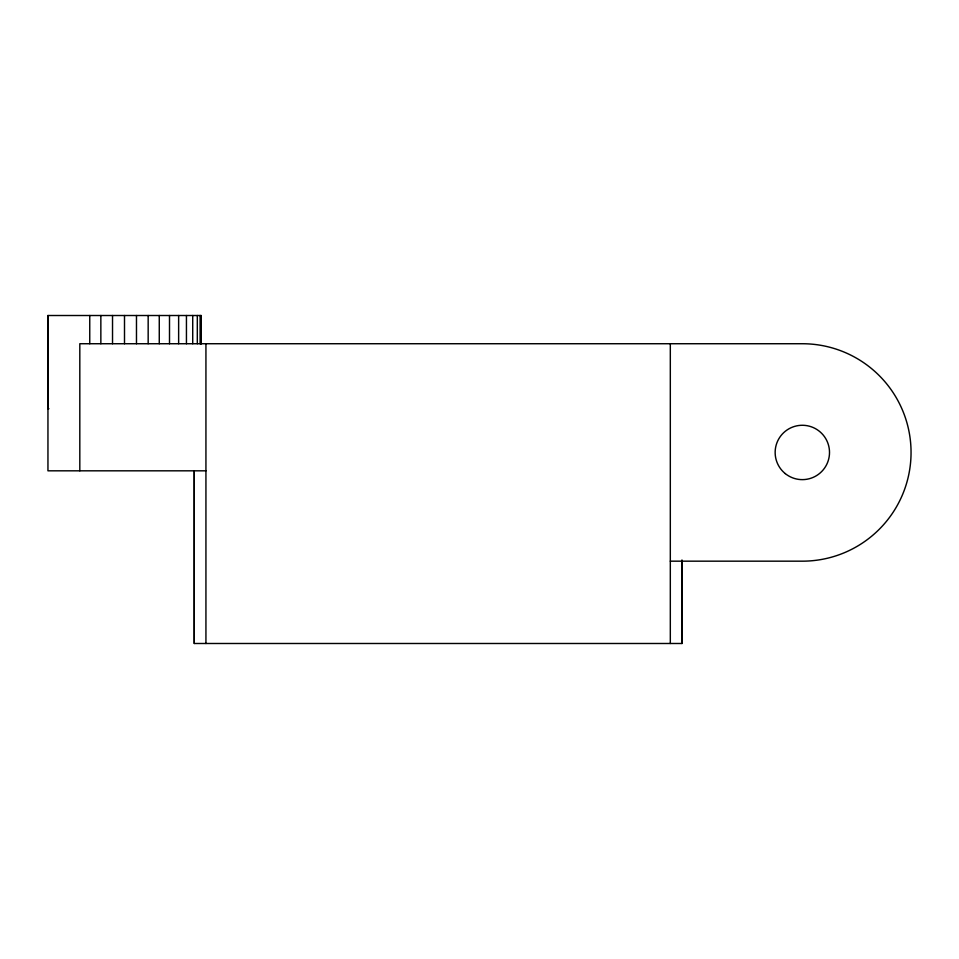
<?xml version="1.0" encoding="UTF-8"?>
<svg xmlns="http://www.w3.org/2000/svg" width="959" height="959" viewBox="0 0 959 959"><rect width="100%" height="100%" fill="white"/><g stroke="black" fill="none" stroke-linecap="round" stroke-linejoin="round"><path stroke-width="1.44" d="M201.066 343.885L201.066 315.511L47.95 315.511L47.95 408.702L48.897 408.702M89.75 343.73L89.75 315.511M100.851 343.73L100.851 315.511M112.527 343.73L112.527 315.511M124.502 343.73L124.502 315.511M136.478 343.73L136.478 315.511M148.165 343.73L148.165 315.511M159.266 343.73L159.266 315.511M169.503 343.73L169.503 315.511M178.638 343.73L178.638 315.511M186.442 343.73L186.442 315.511M192.723 343.73L192.723 315.511M194.281 643.489L194.281 470.821L194.281 643.489L681.969 643.489L681.969 561.171M197.314 343.73L197.314 315.511M200.119 343.73L200.119 315.511M201.066 343.73L201.066 315.511M205.933 643.489L205.933 343.73M681.969 643.489L681.969 559.972M205.933 470.821L47.95 470.821L47.95 315.511M670.317 561.171L802.335 561.171A108.715 108.715 0 0 0 911.05 452.456A108.715 108.715 0 0 0 802.335 343.73L79.813 343.73L79.813 470.821M670.317 343.73L670.317 643.489M785.229 473.578A27.176 27.176 0 0 0 829.175 456.7A27.176 27.176 0 0 0 792.59 427.079A27.176 27.176 0 0 0 785.229 473.578"/></g></svg>
